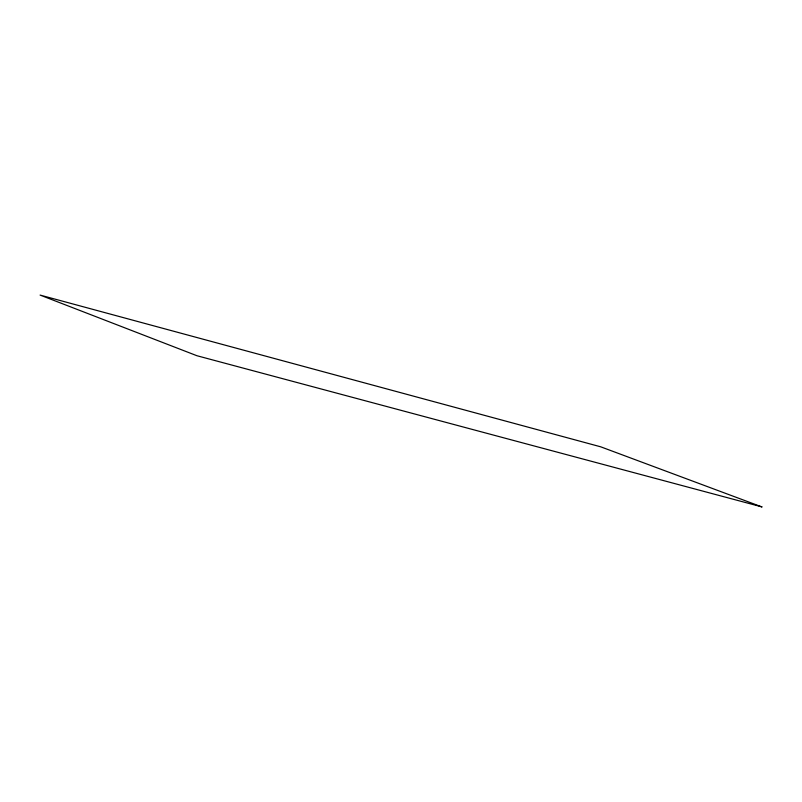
<?xml version="1.0" encoding="UTF-8"?>
<svg xmlns="http://www.w3.org/2000/svg" width="802" height="802" viewBox="0 0 802 802"><rect width="100%" height="100%" fill="white"/><g stroke="black" fill="none" stroke-linecap="round" stroke-linejoin="round"><path stroke-width="1.2" d="M761.9 506.914L196.931 355.727L40.1 295.086L600.708 446.814L761.9 506.914"/></g></svg>
